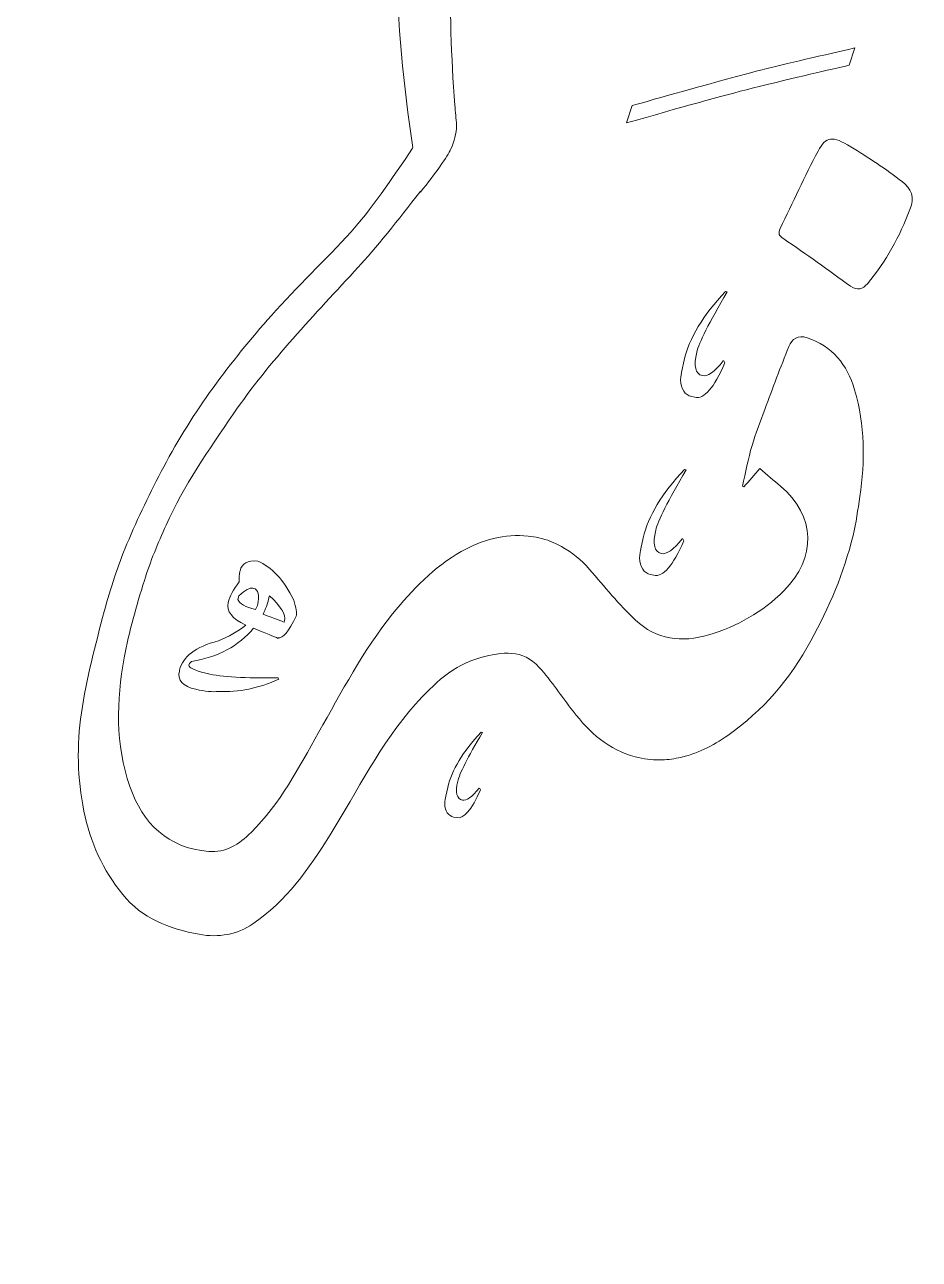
# Model space of a CAD drawing. Header units: millimetres. Extents: x -2159 to -1639, y -1602 to -453.
# Drawn here: x -1982.8 to -1937.7, y -780.8 to -718.4 of the extents above; entities that cross this region are included whole.
import ezdxf

# ---------------------------------------------------------------- set-up
doc = ezdxf.new("R2010")
doc.units = ezdxf.units.MM
doc.header["$MEASUREMENT"] = 0
doc.layers.add('Layer 1', color=7, linetype='Continuous')

msp = doc.modelspace()

# ---------------------------------------------------------------- linework, layer by layer
at = {"layer": 'Layer 1', "color": 250, "lineweight": 9}
msp.add_open_spline([(-2046.6411, -783.8113), (-2046.6411, -783.8113), (-2046.6576, -789.0378), (-2046.6576, -789.0378), (-2046.6576, -789.0378), (-2046.6576, -789.0378), (-2046.5709, -789.0378), (-2046.5709, -789.0378), (-2046.5709, -789.0378), (-2046.5709, -789.0378), (-2046.5709, -794.0378), (-2046.5709, -794.0378), (-2046.5709, -794.0378), (-2046.5709, -794.0378), (-2026.5709, -794.0378), (-2026.5709, -794.0378), (-2026.5709, -794.0378), (-2026.5709, -794.0378), (-2026.5709, -789.0378), (-2026.5709, -789.0378), (-2026.5709, -789.0378), (-2026.5709, -789.0378), (-1903.3272, -789.0378), (-1903.3272, -789.0378), (-1903.3272, -789.0378), (-1903.3272, -789.0378), (-1903.3272, -794.0378), (-1903.3272, -794.0378), (-1903.3272, -794.0378), (-1903.3272, -794.0378), (-1883.3272, -794.0378), (-1883.3272, -794.0378), (-1883.3272, -794.0378), (-1883.3272, -794.0378), (-1883.3272, -789.0378), (-1883.3272, -789.0378), (-1883.3272, -789.0378), (-1883.3272, -789.0378), (-1761.2076, -789.0378), (-1761.2076, -789.0378), (-1761.2076, -789.0378), (-1761.2076, -789.0378), (-1761.2076, -794.0378), (-1761.2076, -794.0378), (-1761.2076, -794.0378), (-1761.2076, -794.0378), (-1741.2076, -794.0378), (-1741.2076, -794.0378), (-1741.2076, -794.0378), (-1741.2076, -794.0378), (-1741.2076, -789.0378), (-1741.2076, -789.0378), (-1741.2076, -789.0378), (-1741.2076, -789.0378), (-1741.2076, -784.0378), (-1741.2076, -784.0378), (-1741.2076, -784.0378), (-1741.2076, -784.0378), (-1741.2134, -784.0378), (-1741.2134, -784.0378), (-1741.2134, -784.0378), (-1691.0047, -781.5065), (-1651.0759, -739.9983), (-1651.0759, -689.1605), (-1651.0759, -689.1605), (-1651.0759, -636.6918), (-1693.6072, -594.1603), (-1746.0759, -594.1603), (-1746.0759, -594.1603), (-1771.1778, -594.1603), (-1795.0375, -603.9629), (-1812.8924, -621.6006), (-1812.8924, -621.6006), (-1812.8924, -621.6006), (-1813.2964, -621.9997), (-1813.2964, -621.9997), (-1813.2964, -621.9997), (-1813.2964, -621.9997), (-1829.6424, -632.0912), (-1829.6424, -632.0912), (-1829.6424, -632.0912), (-1829.6424, -632.0912), (-1829.7426, -632.1469), (-1829.7426, -632.1469), (-1829.7426, -632.1469), (-1840.2371, -637.9783), (-1850.9289, -640.874), (-1862.9224, -638.975), (-1862.9224, -638.975), (-1870.7094, -637.742), (-1878.0459, -634.6847), (-1885.1789, -631.4401), (-1885.1789, -631.4401), (-1895.1773, -626.8921), (-1896.6165, -626.8921), (-1906.6152, -631.4401), (-1906.6152, -631.4401), (-1913.7481, -634.6847), (-1921.0847, -637.742), (-1928.8716, -638.975), (-1928.8716, -638.975), (-1940.8652, -640.874), (-1951.5568, -637.9783), (-1962.0513, -632.1469), (-1962.0513, -632.1469), (-1962.0513, -632.1469), (-1962.122, -632.1076), (-1962.122, -632.1076), (-1962.122, -632.1076), (-1962.122, -632.1076), (-1978.7088, -622.175), (-1978.7088, -622.175), (-1978.7088, -622.175), (-1978.7088, -622.175), (-1979.1408, -621.7461), (-1979.1408, -621.7461), (-1979.1408, -621.7461), (-1981.7168, -619.1884), (-1984.6376, -616.9848), (-1987.4511, -614.7608), (-1987.4511, -614.7608), (-2003.5915, -601.9944), (-2023.9866, -594.3707), (-2046.1633, -594.3707), (-2046.1633, -594.3707), (-2068.336, -594.3708), (-2088.617, -601.7017), (-2104.8757, -614.7609), (-2104.8757, -614.7609), (-2087.6641, -626.4633), (-2074.5111, -645.6591), (-2067.9563, -665.9926), (-2067.9563, -665.9926), (-2074.0914, -671.7832), (-2077.9215, -679.9897), (-2077.9215, -689.0916), (-2077.9215, -689.0916), (-2077.9215, -699.0582), (-2073.3291, -707.9508), (-2066.1467, -713.7733), (-2066.1467, -713.7733), (-2071.2815, -734.573), (-2083.1803, -754.6828), (-2099.354, -767.4754), (-2099.354, -767.4754), (-2084.3121, -777.7026), (-2066.1743, -783.6632), (-2046.6411, -783.8113)], degree=3, knots=[0, 0, 0, 0, 0.0263158, 0.0263158, 0.0263158, 0.0263158, 0.0526316, 0.0526316, 0.0526316, 0.0526316, 0.0789474, 0.0789474, 0.0789474, 0.0789474, 0.1052632, 0.1052632, 0.1052632, 0.1052632, 0.1315789, 0.1315789, 0.1315789, 0.1315789, 0.1578947, 0.1578947, 0.1578947, 0.1578947, 0.1842105, 0.1842105, 0.1842105, 0.1842105, 0.2105263, 0.2105263, 0.2105263, 0.2105263, 0.2368421, 0.2368421, 0.2368421, 0.2368421, 0.2631579, 0.2631579, 0.2631579, 0.2631579, 0.2894737, 0.2894737, 0.2894737, 0.2894737, 0.3157895, 0.3157895, 0.3157895, 0.3157895, 0.3421053, 0.3421053, 0.3421053, 0.3421053, 0.3684211, 0.3684211, 0.3684211, 0.3684211, 0.3947368, 0.3947368, 0.3947368, 0.3947368, 0.4210526, 0.4210526, 0.4210526, 0.4210526, 0.4473684, 0.4473684, 0.4473684, 0.4473684, 0.4736842, 0.4736842, 0.4736842, 0.4736842, 0.5, 0.5, 0.5, 0.5, 0.5263158, 0.5263158, 0.5263158, 0.5263158, 0.5526316, 0.5526316, 0.5526316, 0.5526316, 0.5789474, 0.5789474, 0.5789474, 0.5789474, 0.6052632, 0.6052632, 0.6052632, 0.6052632, 0.6315789, 0.6315789, 0.6315789, 0.6315789, 0.6578947, 0.6578947, 0.6578947, 0.6578947, 0.6842105, 0.6842105, 0.6842105, 0.6842105, 0.7105263, 0.7105263, 0.7105263, 0.7105263, 0.7368421, 0.7368421, 0.7368421, 0.7368421, 0.7631579, 0.7631579, 0.7631579, 0.7631579, 0.7894737, 0.7894737, 0.7894737, 0.7894737, 0.8157895, 0.8157895, 0.8157895, 0.8157895, 0.8421053, 0.8421053, 0.8421053, 0.8421053, 0.8684211, 0.8684211, 0.8684211, 0.8684211, 0.8947368, 0.8947368, 0.8947368, 0.8947368, 0.9210526, 0.9210526, 0.9210526, 0.9210526, 0.9473684, 0.9473684, 0.9473684, 0.9473684, 1, 1, 1, 1], dxfattribs=at)
at = {"layer": 'Layer 1', "color": 177, "lineweight": 9}
for points, knots in [([(-1940.661, -742.2678), (-1940.7582, -742.9287), (-1940.8438, -743.5955), (-1941.0036, -744.2437), (-1941.0036, -744.2437), (-1941.462, -746.1121), (-1942.2098, -747.8646), (-1943.1289, -749.557), (-1943.1289, -749.557), (-1944.1696, -751.4716), (-1945.5667, -753.0887), (-1947.3205, -754.325), (-1947.3205, -754.325), (-1948.0833, -754.8622), (-1948.9168, -755.2789), (-1949.807, -755.4606), (-1949.807, -755.4606), (-1950.1218, -755.5266), (-1950.4436, -755.5625), (-1950.7712, -755.5636), (-1950.7712, -755.5636), (-1951.1706, -755.5659), (-1951.5792, -755.5174), (-1951.9959, -755.4097), (-1951.9959, -755.4097), (-1953.3341, -755.0647), (-1954.3134, -754.1769), (-1955.1376, -753.1061), (-1955.1376, -753.1061), (-1955.706, -752.3676), (-1956.2303, -751.592), (-1956.8439, -750.8928), (-1956.8439, -750.8928), (-1957.668, -749.954), (-1958.7399, -750.1126), (-1959.791, -750.3974), (-1959.791, -750.3974), (-1961.1848, -750.7736), (-1962.1849, -751.7332), (-1963.1063, -752.7669), (-1963.1063, -752.7669), (-1964.8681, -754.7406), (-1966.0141, -757.1229), (-1967.4009, -759.3454), (-1967.4009, -759.3454), (-1968.467, -761.054), (-1969.62, -762.6943), (-1971.3077, -763.8403), (-1971.3077, -763.8403), (-1972.0995, -764.3797), (-1973.0244, -764.5534), (-1974.0199, -764.3704), (-1974.0199, -764.3704), (-1975.5248, -764.0938), (-1976.9081, -763.5636), (-1977.8792, -762.362), (-1977.8792, -762.362), (-1978.8702, -761.1374), (-1979.5254, -759.7216), (-1979.8402, -758.1497), (-1979.8402, -758.1497), (-1980.1713, -756.499), (-1980.2025, -754.8309), (-1979.9641, -753.1953), (-1979.9641, -753.1953), (-1979.7105, -751.4658), (-1979.2556, -749.7608), (-1978.8088, -748.0649), (-1978.8088, -748.0649), (-1978.5032, -746.9074), (-1978.127, -745.7694), (-1977.6651, -744.6639), (-1977.6651, -744.6639), (-1977.1107, -743.3385), (-1976.4821, -742.0397), (-1975.8096, -740.7687), (-1975.8096, -740.7687), (-1974.3371, -737.9813), (-1972.4514, -735.4751), (-1970.3677, -733.1241), (-1970.3677, -733.1241), (-1969.0771, -731.6702), (-1967.6509, -730.3366), (-1966.3429, -728.8978), (-1966.3429, -728.8978), (-1965.4689, -727.9358), (-1964.2025, -726.1509), (-1963.2522, -724.6831), (-1963.2522, -724.6831), (-1963.2522, -724.6831), (-1963.2274, -724.6446), (-1963.2274, -724.6446), (-1963.2274, -724.6446), (-1963.7122, -721.5189), (-1963.9922, -718.359), (-1964.0711, -715.1921), (-1964.0711, -715.1921), (-1964.2463, -707.2756), (-1963.171, -699.2825), (-1960.7012, -691.6495), (-1960.7012, -691.6495), (-1958.2385, -684.0211), (-1954.4053, -676.7492), (-1949.2533, -670.3791), (-1949.2533, -670.3791), (-1947.9655, -668.7874), (-1946.595, -667.2548), (-1945.1465, -665.7905), (-1945.1465, -665.7905), (-1943.6979, -664.3238), (-1942.1701, -662.9278), (-1940.568, -661.6105), (-1940.568, -661.6105), (-1938.9659, -660.292), (-1937.2893, -659.0534), (-1935.5432, -657.9074), (-1935.5432, -657.9074), (-1933.7994, -656.7591), (-1931.9824, -655.7057), (-1930.1078, -654.7553), (-1930.1078, -654.7553), (-1926.3599, -652.8523), (-1922.3671, -651.3659), (-1918.2411, -650.3658), (-1918.2411, -650.3658), (-1916.1769, -649.8681), (-1914.0815, -649.4872), (-1911.9682, -649.2349), (-1911.9682, -649.2349), (-1909.8548, -648.9836), (-1907.727, -648.8575), (-1905.598, -648.854), (-1905.598, -648.854), (-1901.3424, -648.8563), (-1897.082, -649.3599), (-1892.9548, -650.3623), (-1892.9548, -650.3623), (-1890.8906, -650.8589), (-1888.8612, -651.4817), (-1886.8786, -652.2167), (-1886.8786, -652.2167), (-1884.896, -652.9495), (-1882.9602, -653.7969), (-1881.0856, -654.7484), (-1881.0856, -654.7484), (-1877.3317, -656.6468), (-1873.8261, -658.9677), (-1870.6218, -661.6024), (-1870.6218, -661.6024), (-1867.4151, -664.237), (-1864.5097, -667.1888), (-1861.933, -670.3709), (-1861.933, -670.3709), (-1856.7785, -676.74), (-1852.943, -684.0153), (-1850.4803, -691.6449), (-1850.4803, -691.6449), (-1848.0081, -699.279), (-1846.9364, -707.2744), (-1847.1116, -715.1921), (-1847.1116, -715.1921), (-1847.2112, -719.1522), (-1847.6241, -723.0995), (-1848.3597, -726.9855), (-1848.3597, -726.9855), (-1848.7294, -728.9279), (-1849.1746, -730.8552), (-1849.7075, -732.7595), (-1849.7075, -732.7595), (-1850.2391, -734.6625), (-1850.8535, -736.5435), (-1851.54, -738.3969), (-1851.54, -738.3969), (-1854.2919, -745.8065), (-1858.3171, -752.7658), (-1863.5111, -758.7875), (-1863.5111, -758.7875), (-1864.8085, -760.2912), (-1866.1766, -761.7381), (-1867.6143, -763.1168), (-1867.6143, -763.1168), (-1868.2959, -763.7687), (-1869.0427, -764.4067), (-1869.8062, -765.0293), (-1869.8062, -765.0293), (-1870.6084, -765.7061), (-1871.4428, -766.3674), (-1872.3101, -767.0116), (-1872.3101, -767.0116), (-1872.3233, -767.0219), (-1872.337, -767.0326), (-1872.3501, -767.0429), (-1872.3501, -767.0429), (-1872.3885, -767.073), (-1872.4285, -767.1012), (-1872.4693, -767.1284), (-1872.4693, -767.1284), (-1880.4149, -772.9828), (-1891.1238, -777.3886), (-1905.5536, -778.854), (-1905.5536, -778.854), (-1905.5536, -778.854), (-1907.0914, -778.854), (-1907.0914, -778.854), (-1907.0914, -778.854), (-1907.0914, -778.854), (-1876.0432, -775.4492), (-1859.7542, -746.5405), (-1859.7542, -746.5405), (-1854.4128, -737.0608), (-1851.6218, -726.3625), (-1851.4634, -715.4827), (-1851.4634, -715.4827), (-1851.4559, -714.9679), (-1851.4511, -714.4497), (-1851.4492, -713.9306), (-1851.4492, -713.9306), (-1851.4206, -706.1149), (-1852.66, -698.3376), (-1855.2296, -690.9564), (-1855.2296, -690.9564), (-1856.2529, -688.017), (-1857.5232, -685.0352), (-1859.0611, -682.5474), (-1859.0611, -682.5474), (-1860.9789, -679.2658), (-1863.198, -676.1612), (-1865.6786, -673.2811), (-1865.6786, -673.2811), (-1868.1616, -670.4023), (-1870.9158, -667.756), (-1873.909, -665.4085), (-1873.909, -665.4085), (-1875.4067, -664.237), (-1876.9597, -663.1361), (-1878.569, -662.1233), (-1878.569, -662.1233), (-1880.1783, -661.1104), (-1881.8417, -660.1832), (-1883.5507, -659.3485), (-1883.5507, -659.3485), (-1885.2596, -658.5152), (-1887.0142, -657.7731), (-1888.8048, -657.1318), (-1888.8048, -657.1318), (-1890.5953, -656.4905), (-1892.4231, -655.9522), (-1894.2749, -655.5158), (-1894.2749, -655.5158), (-1897.9796, -654.6477), (-1901.7864, -654.2032), (-1905.598, -654.2055), (-1905.598, -654.2055), (-1907.505, -654.2032), (-1909.4095, -654.3131), (-1911.3009, -654.5331), (-1911.3009, -654.5331), (-1913.1923, -654.7507), (-1915.0704, -655.076), (-1916.9234, -655.5124), (-1916.9234, -655.5124), (-1920.6293, -656.3782), (-1924.2309, -657.6735), (-1927.65, -659.3405), (-1927.65, -659.3405), (-1929.359, -660.1774), (-1931.0247, -661.1011), (-1932.6341, -662.1152), (-1932.6341, -662.1152), (-1934.2422, -663.1304), (-1935.7988, -664.2277), (-1937.2965, -665.4004), (-1937.2965, -665.4004), (-1938.7918, -666.5741), (-1940.2296, -667.822), (-1941.6037, -669.1359), (-1941.6037, -669.1359), (-1942.9767, -670.452), (-1944.286, -671.833), (-1945.5293, -673.2718), (-1945.5293, -673.2718), (-1950.5038, -679.0284), (-1954.3765, -685.7076), (-1957.0288, -692.8337), (-1957.0288, -692.8337), (-1959.6991, -699.9609), (-1961.1164, -707.5487), (-1961.3108, -715.1921), (-1961.3108, -715.1921), (-1961.3673, -717.6277), (-1961.3, -720.0702), (-1961.1056, -722.5057), (-1961.1056, -722.5057), (-1961.0792, -722.8471), (-1961.0504, -723.1886), (-1961.018, -723.5301), (-1961.018, -723.5301), (-1961.042, -723.9364), (-1961.1392, -724.337), (-1961.3133, -724.7271), (-1961.3133, -724.7271), (-1961.4776, -725.0963), (-1962.0849, -725.9368), (-1962.8397, -726.8987), (-1962.8397, -726.8987), (-1962.8397, -726.8987), (-1962.8486, -726.8519), (-1962.8486, -726.8519), (-1962.8486, -726.8519), (-1962.8486, -726.8519), (-1962.884, -726.8987), (-1962.884, -726.8987), (-1962.884, -726.8987), (-1963.897, -728.2392), (-1965.1865, -729.8157), (-1965.9875, -730.6897), (-1965.9875, -730.6897), (-1968.1858, -733.0847), (-1970.4499, -735.4149), (-1972.2997, -738.1098), (-1972.2997, -738.1098), (-1973.5383, -739.9155), (-1974.7909, -741.7075), (-1975.6903, -743.7124), (-1975.6903, -743.7124), (-1976.1013, -744.6246), (-1976.4902, -745.5552), (-1976.7853, -746.5103), (-1976.7853, -746.5103), (-1977.1824, -747.7917), (-1977.5574, -749.0905), (-1977.7994, -750.4078), (-1977.7994, -750.4078), (-1978.1999, -752.5829), (-1978.2531, -754.7834), (-1977.5181, -756.9053), (-1977.5181, -756.9053), (-1976.8721, -758.7713), (-1975.6093, -760.0145), (-1973.5383, -760.1858), (-1973.5383, -760.1858), (-1972.6725, -760.2576), (-1972.0069, -759.834), (-1971.3922, -759.2251), (-1971.3922, -759.2251), (-1969.9198, -757.7665), (-1968.9938, -755.9549), (-1967.9913, -754.1861), (-1967.9913, -754.1861), (-1966.8302, -752.1372), (-1965.7398, -750.049), (-1964.2512, -748.1968), (-1964.2512, -748.1968), (-1963.2533, -746.9571), (-1962.164, -745.8296), (-1960.7819, -745.0483), (-1960.7819, -745.0483), (-1959.7355, -744.4567), (-1958.5814, -744.1361), (-1957.3995, -744.2646), (-1957.3995, -744.2646), (-1957.2212, -744.2842), (-1957.0418, -744.3132), (-1956.8624, -744.3537), (-1956.8624, -744.3537), (-1956.4607, -744.444), (-1956.0822, -744.591), (-1955.7268, -744.7878), (-1955.7268, -744.7878), (-1955.1978, -745.0784), (-1954.7232, -745.4743), (-1954.3087, -745.9465), (-1954.3087, -745.9465), (-1953.5471, -746.8124), (-1952.8248, -747.7223), (-1951.9866, -748.5071), (-1951.9866, -748.5071), (-1950.9391, -749.4887), (-1949.6403, -749.6566), (-1948.2859, -749.2526), (-1948.2859, -749.2526), (-1946.847, -748.8219), (-1945.5795, -748.1031), (-1944.496, -747.0265), (-1944.496, -747.0265), (-1942.8349, -745.3735), (-1942.8743, -743.232), (-1944.6581, -741.7515), (-1944.6581, -741.7515), (-1945.0053, -741.4632), (-1945.3468, -741.1681), (-1945.7127, -740.859), (-1945.7127, -740.859), (-1945.9904, -741.1785), (-1946.2521, -741.4783), (-1946.5126, -741.7769), (-1946.5126, -741.7769), (-1946.5507, -741.7572), (-1946.5449, -741.7607), (-1946.5831, -741.7411), (-1946.5831, -741.7411), (-1946.4245, -741.0592), (-1946.2984, -740.3682), (-1946.1039, -739.6968), (-1946.1039, -739.6968), (-1945.9245, -739.0786), (-1945.686, -738.4768), (-1945.4591, -737.8724), (-1945.4591, -737.8724), (-1945.0609, -736.8086), (-1944.6673, -735.7437), (-1944.2402, -734.6915), (-1944.2402, -734.6915), (-1944.0839, -734.306), (-1943.7911, -734.0964), (-1943.3234, -734.255), (-1943.3234, -734.255), (-1942.0327, -734.6915), (-1941.3092, -735.5793), (-1940.9214, -736.8862), (-1940.9214, -736.8862), (-1940.3901, -738.6746), (-1940.3913, -740.4585), (-1940.661, -742.2678)], [0, 0, 0, 0, 0.0093458, 0.0093458, 0.0093458, 0.0093458, 0.0186916, 0.0186916, 0.0186916, 0.0186916, 0.0280374, 0.0280374, 0.0280374, 0.0280374, 0.0373832, 0.0373832, 0.0373832, 0.0373832, 0.046729, 0.046729, 0.046729, 0.046729, 0.0560748, 0.0560748, 0.0560748, 0.0560748, 0.0654206, 0.0654206, 0.0654206, 0.0654206, 0.0747664, 0.0747664, 0.0747664, 0.0747664, 0.0841121, 0.0841121, 0.0841121, 0.0841121, 0.0934579, 0.0934579, 0.0934579, 0.0934579, 0.1028037, 0.1028037, 0.1028037, 0.1028037, 0.1121495, 0.1121495, 0.1121495, 0.1121495, 0.1214953, 0.1214953, 0.1214953, 0.1214953, 0.1308411, 0.1308411, 0.1308411, 0.1308411, 0.1401869, 0.1401869, 0.1401869, 0.1401869, 0.1495327, 0.1495327, 0.1495327, 0.1495327, 0.1588785, 0.1588785, 0.1588785, 0.1588785, 0.1682243, 0.1682243, 0.1682243, 0.1682243, 0.1775701, 0.1775701, 0.1775701, 0.1775701, 0.1869159, 0.1869159, 0.1869159, 0.1869159, 0.1962617, 0.1962617, 0.1962617, 0.1962617, 0.2056075, 0.2056075, 0.2056075, 0.2056075, 0.2149533, 0.2149533, 0.2149533, 0.2149533, 0.2242991, 0.2242991, 0.2242991, 0.2242991, 0.2336449, 0.2336449, 0.2336449, 0.2336449, 0.2429907, 0.2429907, 0.2429907, 0.2429907, 0.2523364, 0.2523364, 0.2523364, 0.2523364, 0.2616822, 0.2616822, 0.2616822, 0.2616822, 0.271028, 0.271028, 0.271028, 0.271028, 0.2803738, 0.2803738, 0.2803738, 0.2803738, 0.2897196, 0.2897196, 0.2897196, 0.2897196, 0.2990654, 0.2990654, 0.2990654, 0.2990654, 0.3084112, 0.3084112, 0.3084112, 0.3084112, 0.317757, 0.317757, 0.317757, 0.317757, 0.3271028, 0.3271028, 0.3271028, 0.3271028, 0.3364486, 0.3364486, 0.3364486, 0.3364486, 0.3457944, 0.3457944, 0.3457944, 0.3457944, 0.3551402, 0.3551402, 0.3551402, 0.3551402, 0.364486, 0.364486, 0.364486, 0.364486, 0.3738318, 0.3738318, 0.3738318, 0.3738318, 0.3831776, 0.3831776, 0.3831776, 0.3831776, 0.3925234, 0.3925234, 0.3925234, 0.3925234, 0.4018692, 0.4018692, 0.4018692, 0.4018692, 0.411215, 0.411215, 0.411215, 0.411215, 0.4205607, 0.4205607, 0.4205607, 0.4205607, 0.4299065, 0.4299065, 0.4299065, 0.4299065, 0.4392523, 0.4392523, 0.4392523, 0.4392523, 0.4485981, 0.4485981, 0.4485981, 0.4485981, 0.4579439, 0.4579439, 0.4579439, 0.4579439, 0.4672897, 0.4672897, 0.4672897, 0.4672897, 0.4766355, 0.4766355, 0.4766355, 0.4766355, 0.4859813, 0.4859813, 0.4859813, 0.4859813, 0.4953271, 0.4953271, 0.4953271, 0.4953271, 0.5046729, 0.5046729, 0.5046729, 0.5046729, 0.5140187, 0.5140187, 0.5140187, 0.5140187, 0.5233645, 0.5233645, 0.5233645, 0.5233645, 0.5327103, 0.5327103, 0.5327103, 0.5327103, 0.5420561, 0.5420561, 0.5420561, 0.5420561, 0.5514019, 0.5514019, 0.5514019, 0.5514019, 0.5607477, 0.5607477, 0.5607477, 0.5607477, 0.5700935, 0.5700935, 0.5700935, 0.5700935, 0.5794393, 0.5794393, 0.5794393, 0.5794393, 0.588785, 0.588785, 0.588785, 0.588785, 0.5981308, 0.5981308, 0.5981308, 0.5981308, 0.6074766, 0.6074766, 0.6074766, 0.6074766, 0.6168224, 0.6168224, 0.6168224, 0.6168224, 0.6261682, 0.6261682, 0.6261682, 0.6261682, 0.635514, 0.635514, 0.635514, 0.635514, 0.6448598, 0.6448598, 0.6448598, 0.6448598, 0.6542056, 0.6542056, 0.6542056, 0.6542056, 0.6635514, 0.6635514, 0.6635514, 0.6635514, 0.6728972, 0.6728972, 0.6728972, 0.6728972, 0.682243, 0.682243, 0.682243, 0.682243, 0.6915888, 0.6915888, 0.6915888, 0.6915888, 0.7009346, 0.7009346, 0.7009346, 0.7009346, 0.7102804, 0.7102804, 0.7102804, 0.7102804, 0.7196262, 0.7196262, 0.7196262, 0.7196262, 0.728972, 0.728972, 0.728972, 0.728972, 0.7383178, 0.7383178, 0.7383178, 0.7383178, 0.7476636, 0.7476636, 0.7476636, 0.7476636, 0.7570093, 0.7570093, 0.7570093, 0.7570093, 0.7663551, 0.7663551, 0.7663551, 0.7663551, 0.7757009, 0.7757009, 0.7757009, 0.7757009, 0.7850467, 0.7850467, 0.7850467, 0.7850467, 0.7943925, 0.7943925, 0.7943925, 0.7943925, 0.8037383, 0.8037383, 0.8037383, 0.8037383, 0.8130841, 0.8130841, 0.8130841, 0.8130841, 0.8224299, 0.8224299, 0.8224299, 0.8224299, 0.8317757, 0.8317757, 0.8317757, 0.8317757, 0.8411215, 0.8411215, 0.8411215, 0.8411215, 0.8504673, 0.8504673, 0.8504673, 0.8504673, 0.8598131, 0.8598131, 0.8598131, 0.8598131, 0.8691589, 0.8691589, 0.8691589, 0.8691589, 0.8785047, 0.8785047, 0.8785047, 0.8785047, 0.8878505, 0.8878505, 0.8878505, 0.8878505, 0.8971963, 0.8971963, 0.8971963, 0.8971963, 0.9065421, 0.9065421, 0.9065421, 0.9065421, 0.9158879, 0.9158879, 0.9158879, 0.9158879, 0.9252336, 0.9252336, 0.9252336, 0.9252336, 0.9345794, 0.9345794, 0.9345794, 0.9345794, 0.9439252, 0.9439252, 0.9439252, 0.9439252, 0.953271, 0.953271, 0.953271, 0.953271, 0.9626168, 0.9626168, 0.9626168, 0.9626168, 0.9719626, 0.9719626, 0.9719626, 0.9719626, 0.9813084, 0.9813084, 0.9813084, 0.9813084, 1, 1, 1, 1]), ([(-1941.1897, -720.4942), (-1941.1897, -720.4942), (-1940.9183, -719.6188), (-1940.9183, -719.6188), (-1940.9183, -719.6188), (-1943.0093, -720.098), (-1944.6446, -720.4851), (-1945.8246, -720.7804), (-1945.8246, -720.7804), (-1948.7637, -721.5734), (-1950.8733, -722.1582), (-1952.1531, -722.5345), (-1952.1531, -722.5345), (-1952.1531, -722.5345), (-1952.4409, -723.4063), (-1952.4409, -723.4063), (-1952.4409, -723.4063), (-1949.7368, -722.6288), (-1947.6219, -722.0452), (-1946.096, -721.6559), (-1946.096, -721.6559), (-1943.8258, -721.1024), (-1942.1904, -720.7152), (-1941.1897, -720.4942)], [0, 0, 0, 0, 0.1428571, 0.1428571, 0.1428571, 0.1428571, 0.2857143, 0.2857143, 0.2857143, 0.2857143, 0.4285714, 0.4285714, 0.4285714, 0.4285714, 0.5714286, 0.5714286, 0.5714286, 0.5714286, 0.7142857, 0.7142857, 0.7142857, 0.7142857, 1, 1, 1, 1]), ([(-1938.1422, -727.7707), (-1938.6327, -729.1352), (-1939.3281, -730.3996), (-1940.2716, -731.5222), (-1940.2716, -731.5222), (-1940.5165, -731.8136), (-1940.7922, -731.8902), (-1941.1359, -731.6416), (-1941.1359, -731.6416), (-1942.2499, -730.8362), (-1943.3647, -730.0311), (-1944.5015, -729.2587), (-1944.5015, -729.2587), (-1944.7425, -729.0949), (-1944.8012, -728.9926), (-1944.6754, -728.7361), (-1944.6754, -728.7361), (-1944.0376, -727.4351), (-1943.4508, -726.1074), (-1942.7685, -724.8305), (-1942.7685, -724.8305), (-1942.364, -724.0735), (-1942.0365, -724.0451), (-1941.121, -724.605), (-1941.121, -724.605), (-1940.2241, -725.1535), (-1939.3401, -725.7329), (-1938.5089, -726.3745), (-1938.5089, -726.3745), (-1938.0989, -726.6911), (-1937.8384, -727.183), (-1938.1422, -727.7707)], [0, 0, 0, 0, 0.1111111, 0.1111111, 0.1111111, 0.1111111, 0.2222222, 0.2222222, 0.2222222, 0.2222222, 0.3333333, 0.3333333, 0.3333333, 0.3333333, 0.4444444, 0.4444444, 0.4444444, 0.4444444, 0.5555556, 0.5555556, 0.5555556, 0.5555556, 0.6666667, 0.6666667, 0.6666667, 0.6666667, 0.7777778, 0.7777778, 0.7777778, 0.7777778, 1, 1, 1, 1]), ([(-1947.4407, -731.9167), (-1948.5768, -733.1257), (-1949.2713, -734.28), (-1949.5249, -735.3795), (-1949.5249, -735.3795), (-1949.5249, -735.3795), (-1949.6504, -735.9238), (-1949.6504, -735.9238), (-1949.6504, -735.9238), (-1949.6758, -736.0338), (-1949.6991, -736.1848), (-1949.7201, -736.3768), (-1949.7201, -736.3768), (-1949.6814, -736.8608), (-1949.4913, -737.1419), (-1949.1503, -737.2205), (-1949.1503, -737.2205), (-1949.1503, -737.2205), (-1948.9854, -737.2586), (-1948.9854, -737.2586), (-1948.9854, -737.2586), (-1948.5236, -737.3651), (-1948.0195, -736.7864), (-1947.4732, -735.5226), (-1947.4732, -735.5226), (-1947.4732, -735.5226), (-1947.5202, -735.425), (-1947.5202, -735.425), (-1947.5202, -735.425), (-1947.5202, -735.425), (-1947.5532, -735.4174), (-1947.5532, -735.4174), (-1947.5532, -735.4174), (-1947.9946, -735.9757), (-1948.3474, -736.2244), (-1948.6113, -736.1635), (-1948.6113, -736.1635), (-1948.9633, -736.0823), (-1949.058, -735.6899), (-1948.8956, -734.9861), (-1948.8956, -734.9861), (-1948.7866, -734.5134), (-1948.2741, -733.4964), (-1947.3581, -731.9357), (-1947.3581, -731.9357), (-1947.3581, -731.9357), (-1947.4407, -731.9167), (-1947.4407, -731.9167)], [0, 0, 0, 0, 0.0769231, 0.0769231, 0.0769231, 0.0769231, 0.1538462, 0.1538462, 0.1538462, 0.1538462, 0.2307692, 0.2307692, 0.2307692, 0.2307692, 0.3076923, 0.3076923, 0.3076923, 0.3076923, 0.3846154, 0.3846154, 0.3846154, 0.3846154, 0.4615385, 0.4615385, 0.4615385, 0.4615385, 0.5384615, 0.5384615, 0.5384615, 0.5384615, 0.6153846, 0.6153846, 0.6153846, 0.6153846, 0.6923077, 0.6923077, 0.6923077, 0.6923077, 0.7692308, 0.7692308, 0.7692308, 0.7692308, 0.8461538, 0.8461538, 0.8461538, 0.8461538, 1, 1, 1, 1]), ([(-1949.5122, -740.898), (-1950.6483, -742.1071), (-1951.3428, -743.2614), (-1951.5965, -744.3609), (-1951.5965, -744.3609), (-1951.5965, -744.3609), (-1951.7219, -744.9052), (-1951.7219, -744.9052), (-1951.7219, -744.9052), (-1951.7474, -745.0152), (-1951.7707, -745.1662), (-1951.7916, -745.3581), (-1951.7916, -745.3581), (-1951.7529, -745.8422), (-1951.5628, -746.1233), (-1951.2218, -746.2019), (-1951.2218, -746.2019), (-1951.2218, -746.2019), (-1951.057, -746.2399), (-1951.057, -746.2399), (-1951.057, -746.2399), (-1950.5951, -746.3464), (-1950.091, -745.7678), (-1949.5447, -744.504), (-1949.5447, -744.504), (-1949.5447, -744.504), (-1949.5917, -744.4064), (-1949.5917, -744.4064), (-1949.5917, -744.4064), (-1949.5917, -744.4064), (-1949.6248, -744.3987), (-1949.6248, -744.3987), (-1949.6248, -744.3987), (-1950.0662, -744.957), (-1950.4189, -745.2057), (-1950.6828, -745.1448), (-1950.6828, -745.1448), (-1951.0348, -745.0637), (-1951.1295, -744.6713), (-1950.9672, -743.9674), (-1950.9672, -743.9674), (-1950.8581, -743.4948), (-1950.3456, -742.4778), (-1949.4297, -740.917), (-1949.4297, -740.917), (-1949.4297, -740.917), (-1949.5122, -740.898), (-1949.5122, -740.898)], [0, 0, 0, 0, 0.0769231, 0.0769231, 0.0769231, 0.0769231, 0.1538462, 0.1538462, 0.1538462, 0.1538462, 0.2307692, 0.2307692, 0.2307692, 0.2307692, 0.3076923, 0.3076923, 0.3076923, 0.3076923, 0.3846154, 0.3846154, 0.3846154, 0.3846154, 0.4615385, 0.4615385, 0.4615385, 0.4615385, 0.5384615, 0.5384615, 0.5384615, 0.5384615, 0.6153846, 0.6153846, 0.6153846, 0.6153846, 0.6923077, 0.6923077, 0.6923077, 0.6923077, 0.7692308, 0.7692308, 0.7692308, 0.7692308, 0.8461538, 0.8461538, 0.8461538, 0.8461538, 1, 1, 1, 1]), ([(-1974.1864, -751.9993), (-1973.7137, -752.1083), (-1973.3337, -752.1437), (-1973.047, -752.1057), (-1973.047, -752.1057), (-1972.0167, -752.1582), (-1971.0023, -751.9519), (-1970.0033, -751.4874), (-1970.0033, -751.4874), (-1970.0033, -751.4874), (-1970.0209, -751.4138), (-1970.0209, -751.4138), (-1970.0209, -751.4138), (-1971.6849, -751.4469), (-1972.8853, -751.3786), (-1973.6219, -751.2087), (-1973.6219, -751.2087), (-1973.6219, -751.2087), (-1973.6879, -751.1935), (-1973.6879, -751.1935), (-1973.6879, -751.1935), (-1974.2767, -751.0346), (-1974.5583, -750.9002), (-1974.5329, -750.7901), (-1974.5329, -750.7901), (-1974.5329, -750.7901), (-1974.5101, -750.6912), (-1974.5101, -750.6912), (-1974.5101, -750.6912), (-1974.5101, -750.6912), (-1974.401, -750.5947), (-1974.401, -750.5947), (-1974.401, -750.5947), (-1973.0637, -750.3706), (-1972.0202, -749.8122), (-1971.2697, -748.9196), (-1971.2697, -748.9196), (-1970.6439, -749.1681), (-1970.2316, -749.3387), (-1970.0326, -749.4307), (-1970.0326, -749.4307), (-1970.0326, -749.4307), (-1970.025, -749.3977), (-1970.025, -749.3977), (-1970.025, -749.3977), (-1969.8052, -749.4485), (-1969.501, -749.0842), (-1969.1129, -748.3052), (-1969.1129, -748.3052), (-1969.0799, -748.1624), (-1969.1218, -747.8922), (-1969.2386, -747.4945), (-1969.2386, -747.4945), (-1969.7557, -746.4718), (-1970.363, -745.8166), (-1971.0608, -745.528), (-1971.0608, -745.528), (-1971.5708, -745.4799), (-1971.8691, -745.6428), (-1971.9553, -746.0166), (-1971.9553, -746.0166), (-1971.9553, -746.0166), (-1971.9629, -746.0496), (-1971.9629, -746.0496), (-1971.9629, -746.0496), (-1972.0009, -746.2146), (-1972.013, -746.3915), (-1971.9984, -746.58), (-1971.9984, -746.58), (-1972.2927, -746.9524), (-1972.4766, -747.2978), (-1972.5501, -747.6167), (-1972.5501, -747.6167), (-1972.6516, -748.0567), (-1972.3572, -748.4372), (-1971.6669, -748.7585), (-1971.6669, -748.7585), (-1972.0662, -749.0833), (-1972.5268, -749.3478), (-1973.0486, -749.5515), (-1973.0486, -749.5515), (-1974.1981, -749.8658), (-1974.8502, -750.3581), (-1975.0049, -751.0287), (-1975.0049, -751.0287), (-1975.0049, -751.0287), (-1975.0163, -751.0781), (-1975.0163, -751.0781), (-1975.0163, -751.0781), (-1975.1228, -751.54), (-1974.8462, -751.8471), (-1974.1864, -751.9993)], [0, 0, 0, 0, 0.0416667, 0.0416667, 0.0416667, 0.0416667, 0.0833333, 0.0833333, 0.0833333, 0.0833333, 0.125, 0.125, 0.125, 0.125, 0.1666667, 0.1666667, 0.1666667, 0.1666667, 0.2083333, 0.2083333, 0.2083333, 0.2083333, 0.25, 0.25, 0.25, 0.25, 0.2916667, 0.2916667, 0.2916667, 0.2916667, 0.3333333, 0.3333333, 0.3333333, 0.3333333, 0.375, 0.375, 0.375, 0.375, 0.4166667, 0.4166667, 0.4166667, 0.4166667, 0.4583333, 0.4583333, 0.4583333, 0.4583333, 0.5, 0.5, 0.5, 0.5, 0.5416667, 0.5416667, 0.5416667, 0.5416667, 0.5833333, 0.5833333, 0.5833333, 0.5833333, 0.625, 0.625, 0.625, 0.625, 0.6666667, 0.6666667, 0.6666667, 0.6666667, 0.7083333, 0.7083333, 0.7083333, 0.7083333, 0.75, 0.75, 0.75, 0.75, 0.7916667, 0.7916667, 0.7916667, 0.7916667, 0.8333333, 0.8333333, 0.8333333, 0.8333333, 0.875, 0.875, 0.875, 0.875, 0.9166667, 0.9166667, 0.9166667, 0.9166667, 1, 1, 1, 1]), ([(-1972.0642, -747.4681), (-1972.0642, -747.4681), (-1972.0642, -747.4681), (-1972.0642, -747.4681), (-1972.0642, -747.4681), (-1972.0642, -747.4681), (-1972.0223, -747.2867), (-1972.0223, -747.2867), (-1972.0223, -747.2867), (-1971.6995, -746.9906), (-1971.4609, -746.8603), (-1971.3068, -746.8958), (-1971.3068, -746.8958), (-1971.3068, -746.8958), (-1971.2739, -746.9034), (-1971.2739, -746.9034), (-1971.2739, -746.9034), (-1971.021, -746.9617), (-1970.954, -747.2494), (-1971.0732, -747.7661), (-1971.0732, -747.7661), (-1971.0732, -747.7661), (-1971.1722, -747.9692), (-1971.1722, -747.9692), (-1971.1722, -747.9692), (-1971.6781, -747.8525), (-1971.9754, -747.6857), (-1972.0642, -747.4681)], [0, 0, 0, 0, 0.125, 0.125, 0.125, 0.125, 0.25, 0.25, 0.25, 0.25, 0.375, 0.375, 0.375, 0.375, 0.5, 0.5, 0.5, 0.5, 0.625, 0.625, 0.625, 0.625, 0.75, 0.75, 0.75, 0.75, 1, 1, 1, 1]), ([(-1970.4935, -747.3613), (-1970.4935, -747.3613), (-1970.4935, -747.3613), (-1970.4935, -747.3613), (-1970.4935, -747.3613), (-1970.4935, -747.3613), (-1970.4745, -747.2789), (-1970.4745, -747.2789), (-1970.4745, -747.2789), (-1969.8901, -747.8075), (-1969.6344, -748.2313), (-1969.7079, -748.5501), (-1969.7079, -748.5501), (-1969.7079, -748.5501), (-1969.7231, -748.6161), (-1969.7231, -748.6161), (-1969.7231, -748.6161), (-1969.8281, -748.5689), (-1970.1851, -748.4344), (-1970.7941, -748.2128), (-1970.7941, -748.2128), (-1970.6672, -747.9641), (-1970.5671, -747.6805), (-1970.4935, -747.3613)], [0, 0, 0, 0, 0.1428571, 0.1428571, 0.1428571, 0.1428571, 0.2857143, 0.2857143, 0.2857143, 0.2857143, 0.4285714, 0.4285714, 0.4285714, 0.4285714, 0.5714286, 0.5714286, 0.5714286, 0.5714286, 0.7142857, 0.7142857, 0.7142857, 0.7142857, 1, 1, 1, 1]), ([(-1959.878, -756.9932), (-1960.2366, -757.4431), (-1960.5206, -757.6441), (-1960.7294, -757.596), (-1960.7294, -757.596), (-1961.0154, -757.53), (-1961.0922, -757.211), (-1960.9603, -756.6393), (-1960.9603, -756.6393), (-1960.8741, -756.2657), (-1960.4593, -755.4463), (-1959.716, -754.1816), (-1959.716, -754.1816), (-1959.716, -754.1816), (-1959.7819, -754.1664), (-1959.7819, -754.1664), (-1959.7819, -754.1664), (-1960.703, -755.1469), (-1961.2649, -756.0769), (-1961.4678, -756.9566), (-1961.4678, -756.9566), (-1961.4678, -756.9566), (-1961.5706, -757.402), (-1961.5706, -757.402), (-1961.5706, -757.402), (-1961.5909, -757.4899), (-1961.6078, -757.6132), (-1961.6212, -757.7725), (-1961.6212, -757.7725), (-1961.5951, -758.1607), (-1961.4445, -758.3865), (-1961.1695, -758.45), (-1961.1695, -758.45), (-1961.1695, -758.45), (-1961.0375, -758.4804), (-1961.0375, -758.4804), (-1961.0375, -758.4804), (-1960.6639, -758.5665), (-1960.2547, -758.0991), (-1959.8107, -757.0783), (-1959.8107, -757.0783), (-1959.8107, -757.0783), (-1959.8451, -757.0008), (-1959.8451, -757.0008), (-1959.8451, -757.0008), (-1959.8451, -757.0008), (-1959.878, -756.9932), (-1959.878, -756.9932)], [0, 0, 0, 0, 0.0769231, 0.0769231, 0.0769231, 0.0769231, 0.1538462, 0.1538462, 0.1538462, 0.1538462, 0.2307692, 0.2307692, 0.2307692, 0.2307692, 0.3076923, 0.3076923, 0.3076923, 0.3076923, 0.3846154, 0.3846154, 0.3846154, 0.3846154, 0.4615385, 0.4615385, 0.4615385, 0.4615385, 0.5384615, 0.5384615, 0.5384615, 0.5384615, 0.6153846, 0.6153846, 0.6153846, 0.6153846, 0.6923077, 0.6923077, 0.6923077, 0.6923077, 0.7692308, 0.7692308, 0.7692308, 0.7692308, 0.8461538, 0.8461538, 0.8461538, 0.8461538, 1, 1, 1, 1])]:
    msp.add_open_spline(points, degree=3, knots=knots, dxfattribs=at)

doc.saveas('drawing.dxf')
